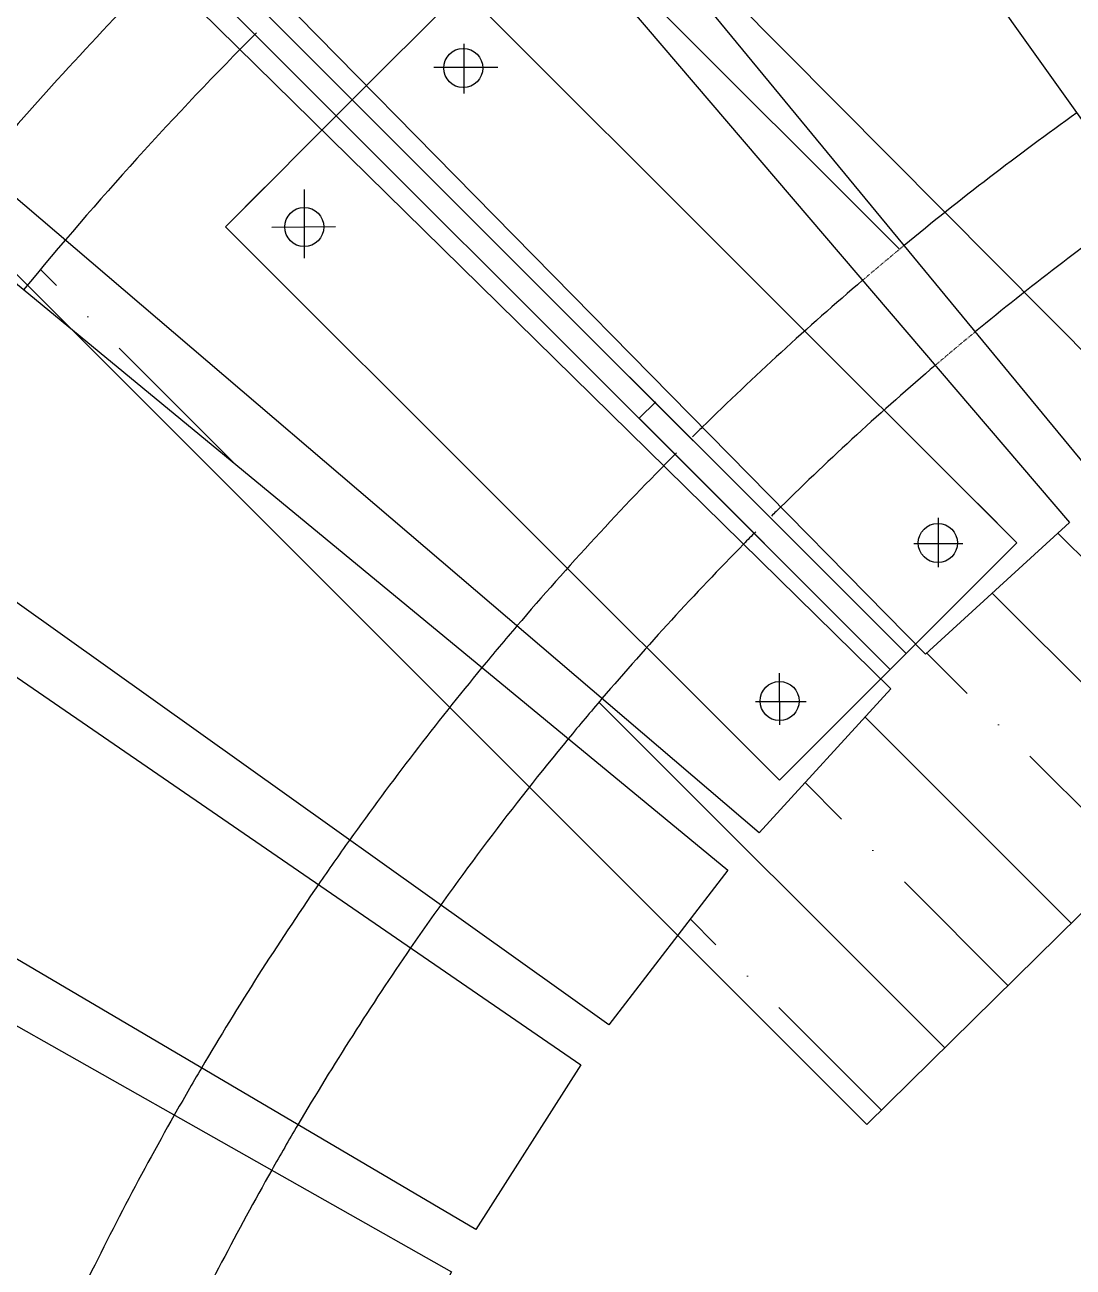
# Model space of a CAD drawing. Header units: millimetres. Extents: x 5064 to 28824, y 3085 to 7285.
# Drawn here: x 7723 to 8097.7, y 5699.5 to 6143.6 of the extents above; entities that cross this region are included whole.
import ezdxf
from ezdxf.lldxf.tags import DXFTag

# ---------------------------------------------------------------- set-up
doc = ezdxf.new("R2010")
doc.units = ezdxf.units.MM
doc.header["$LTSCALE"] = 0.3
doc.linetypes.add('Dot', pattern=[6.35, 0, -6.35])
doc.layers.add('SRAFY', color=251, linetype='Continuous', lineweight=13)
tags = doc.linetypes.add('HIDDEN2', pattern=[4.7625, 3.175, -1.5875]).pattern_tags.tags
tags[6:7] = [DXFTag(74, 4), DXFTag(75, 0), DXFTag(340, '0'), DXFTag(46, 0.0), DXFTag(50, 0.0), DXFTag(44, 0.0), DXFTag(45, 0.0)]
tags[4:5] = [DXFTag(74, 4), DXFTag(75, 0), DXFTag(340, '0'), DXFTag(46, 0.0), DXFTag(50, 0.0), DXFTag(44, 0.0), DXFTag(45, 0.0)]

msp = doc.modelspace()

# ---------------------------------------------------------------- hatches: boundary and pattern name
at = {"layer": 'SRAFY'}
h = msp.add_hatch(dxfattribs=at)
h.set_pattern_fill('ANSI35', color=256, scale=10, angle=90)
edge = h.paths.add_edge_path()
edge.add_line((8037.35, 6064.8), (7908.97, 6220.54))
edge.add_line((7908.97, 6220.54), (7901.51, 6228.05))
edge.add_arc((8745.83, 5205.34), 1326.21, 129.54225, 130.5)
edge.add_line((7884.53, 6213.8), (8022.46, 6052.31))
edge.add_arc((8745.83, 5205.34), 1113.84, 129.5, 130.5, ccw=False)
h = msp.add_hatch(dxfattribs=at)
h.set_pattern_fill('ANSI35', color=256, scale=10, angle=90)
edge = h.paths.add_edge_path()
edge.add_line((7723.85, 6050.55), (7739.5, 6034.9))
edge.add_line((7739.5, 6034.9), (7886.37, 5913.83))
edge.add_arc((8745.83, 5205.34), 1113.84, 139.5, 140.5, ccw=False)
edge.add_line((7898.87, 5928.72), (7737.38, 6066.64))
edge.add_arc((8745.83, 5205.34), 1326.21, 139.5, 140.40836)
h = msp.add_hatch(dxfattribs=at)
h.set_pattern_fill('ANSI35', color=256, scale=10, angle=90)
edge = h.paths.add_edge_path()
edge.add_arc((8745.83, 5205.34), 1073.84, 139.5, 140.5)
edge.add_line((7917.24, 5888.38), (7974.21, 5841.42))
edge.add_line((7974.21, 5841.42), (7956.31, 5818.09))
edge.add_line((7956.31, 5818.09), (8023.94, 5750.46))
edge.add_line((8023.94, 5750.46), (8201.75, 5925.68))
edge.add_line((8201.75, 5925.68), (8133.06, 5994.85))
edge.add_line((8133.06, 5994.85), (8109.76, 5976.96))
edge.add_line((8109.76, 5976.96), (8062.79, 6033.94))
edge.add_arc((8745.83, 5205.34), 1073.84, 129.5, 130.5)
edge.add_line((8048.43, 6021.89), (8096.38, 5965.75))
edge.add_line((8096.38, 5965.75), (8044.93, 5918.59))
edge.add_line((8044.93, 5918.59), (8041.38, 5922.2))
edge.add_line((8041.38, 5922.2), (8028.98, 5909.79))
edge.add_line((8028.98, 5909.79), (8032.58, 5906.25))
edge.add_line((8032.58, 5906.25), (7985.43, 5854.79))
edge.add_line((7985.43, 5854.79), (7929.28, 5902.74))

# ---------------------------------------------------------------- linework, layer by layer
for p, q in [((8201.75, 5925.68), (7849.45, 6280.48)), ((7879.55, 6156.35), (7840.02, 6116.81)), ((8077.6, 5958.42), (7879.55, 6156.35)), ((7879.91, 6136.9), (7879.88, 6119.12)), ((7892.07, 6128.37), (7869.23, 6128.37)), ((7794.66, 6071.46), (7840.02, 6116.81)), ((8038.01, 5918.82), (7840.02, 6116.81)), ((8023.94, 5750.46), (7670.38, 6104.02)), ((7794.66, 6071.46), (7808.8, 6085.6)), ((7822.85, 6084.81), (7822.82, 6060.26)), ((7992.75, 5873.57), (7794.66, 6071.46)), ((7811.31, 6071.33), (7834.04, 6071.49)), ((7942.55, 6002.97), (7948.5, 6008.89)), ((8032.35, 5913.17), (7942.55, 6002.97)), ((8077.6, 5958.42), (8063.46, 5972.56)), ((8049.48, 5967.43), (8049.48, 5949.78)), ((8038.01, 5918.82), (8077.6, 5958.42)), ((8040.78, 5958.24), (8058.33, 5958.17)), ((8032.35, 5913.17), (7992.75, 5873.57)), ((7992.77, 5901.87), (7992.78, 5911.82)), ((7984.21, 5901.71), (8002.21, 5901.71)), ((7992.77, 5901.87), (7992.68, 5893.34)), ((7992.75, 5873.57), (8006.89, 5887.71)), ((8023.94, 5750.46), (8110.71, 5835.97)), ((7985.68, 5788.72), (8023.94, 5750.46))]:
    msp.add_line(p, q)
at = {"ltscale": 0.1}
for points in [[(7829.86, 6316.51), (7909.6, 6377.7), (8165.13, 6019.46), (8109.76, 5976.96), (7829.86, 6316.51)], [(7736.5, 6232.45), (7810.6, 6300.36), (8096.38, 5965.75), (8044.93, 5918.59), (7736.5, 6232.45)]]:
    msp.add_lwpolyline(points, dxfattribs=at)
msp.add_lwpolyline([(7728.29, 6217.22), (8032.35, 5913.17), (8038.01, 5918.82), (7733.95, 6222.88)], close=True)
at = {"ltscale": 3}
for points in [[(7650.82, 6140.57), (7718.72, 6214.68), (8032.58, 5906.25), (7985.43, 5854.79), (7650.82, 6140.57)], [(7573.48, 6041.57), (7634.66, 6121.32), (7974.21, 5841.42), (7931.72, 5786.04), (7573.48, 6041.57)], [(7505.06, 5936.21), (7559.06, 6020.99), (7921.7, 5771.75), (7884.21, 5712.88), (7505.06, 5936.21)], [(7446.08, 5825.29), (7492.49, 5914.45), (7875.48, 5697.77), (7843.25, 5635.85), (7446.08, 5825.29)]]:
    msp.add_lwpolyline(points, dxfattribs=at)
for centre in [(7879.69, 6128.2), (7822.85, 6071.37), (8049.34, 5958.39), (7992.77, 5901.87)]:
    msp.add_circle(centre, 7)
at = {"linetype": 'HIDDEN2'}
for radius, start, end in [(1366.21, 135.5, 139.5), (1326.21, 135.14019, 140.5), (1113.84, 135.16692, 139.5), (1073.84, 135.5, 139.5), (1113.84, 140.5, 144.5), (1073.84, 140.5, 145.5), (1113.84, 145.5, 149.5), (1073.84, 145.5, 149.5), (1113.84, 150.5, 154.5), (1073.84, 150.5, 154.5)]:
    msp.add_arc((8745.83, 5205.34), radius, start, end, dxfattribs=at)
at = {"ltscale": 0.1}
for radius in [1113.84, 1073.84]:
    msp.add_arc((8745.83, 5205.34), radius, 125.5, 129.5, dxfattribs=at)
at = {"linetype": 'Dot', "ltscale": 0.1}
for radius in [1113.84, 1073.84]:
    msp.add_arc((8745.83, 5205.34), radius, 129.5, 130.5, dxfattribs=at)
at = {"linetype": 'HIDDEN2', "ltscale": 0.1}
for radius in [1113.84, 1073.84]:
    msp.add_arc((8745.83, 5205.34), radius, 130.5, 134.5, dxfattribs=at)
at = {"ltscale": 3}
for radius, start, end in [(1113.84, 134.5, 134.7554), (1073.84, 134.5, 134.74629), (1073.84, 135.17314, 135.5), (1113.84, 139.5, 140.5), (1073.84, 139.5, 140.5), (1113.84, 144.5, 145.5), (1113.84, 149.5, 150.5), (1073.84, 149.5, 150.5)]:
    msp.add_arc((8745.83, 5205.34), radius, start, end, dxfattribs=at)

doc.saveas('drawing.dxf')
